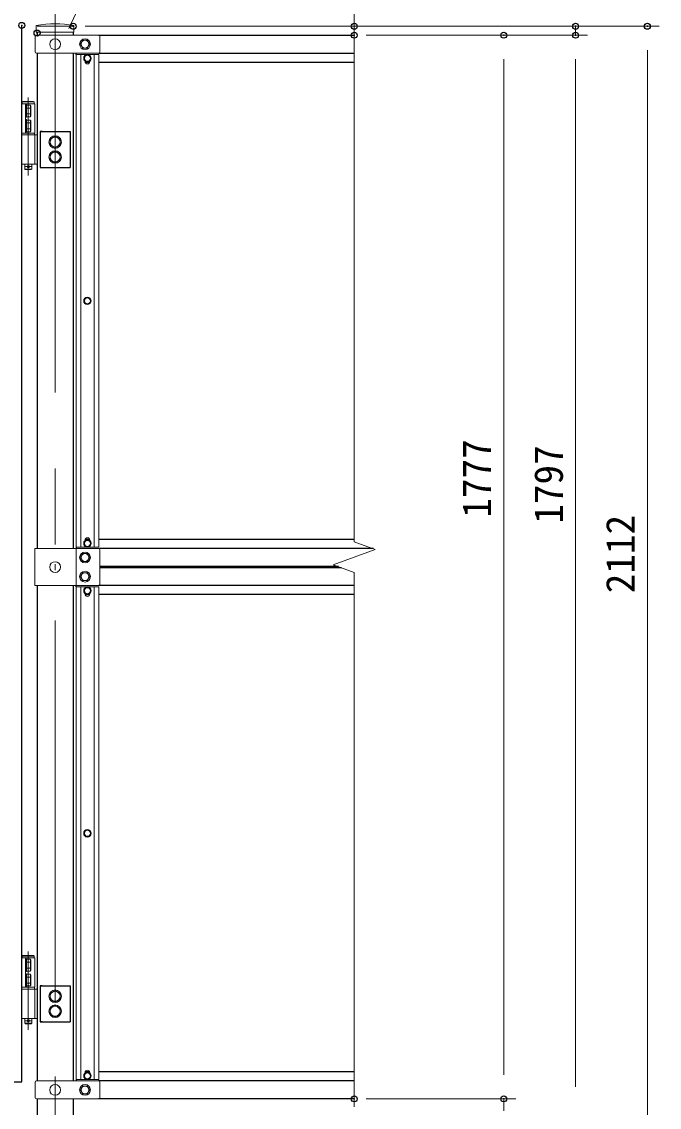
# Model space of a CAD drawing. Units: millimetres, scale not verified. Extents: x -4212 to 4211, y -3066 to 3070.
# Drawn here: x 45 to 1111, y -889 to 925 of the extents above; entities that cross this region are included whole.
import ezdxf
from ezdxf.enums import TextEntityAlignment as Align

# ---------------------------------------------------------------- set-up
doc = ezdxf.new("R2010")
doc.units = ezdxf.units.MM
doc.header["$LTSCALE"] = 20
doc.header["$PDMODE"] = 32
doc.header["$PDSIZE"] = 10
doc.linetypes.add('USER1', pattern=[50.8, 31.75, -6.35, 6.35, -6.35])
for name, color, linetype, lineweight in [('0-0_D-STR1', 1, 'Continuous', 25), ('0-1_D-STR3', 3, 'Continuous', 13), ('0-2_D-BMK', 2, 'USER1', 13), ('0-3_丁番', 3, 'Continuous', 25), ('0-8_D-STR-DIM', 7, 'Continuous', 13)]:
    doc.layers.add(name, color=color, linetype=linetype, lineweight=lineweight)
doc.layers.add('0-C_Defpoints', color=8, linetype='Continuous')
doc.styles.add('ＭＳ ゴシック', font='')
doc.styles.get('ＭＳ ゴシック').set_extended_font_data('MS Gothic')

msp = doc.modelspace()

# ---------------------------------------------------------------- linework, layer by layer
at = {"layer": '0-0_D-STR1'}
for p, q in [((45.38, -846.05), (45.38, 918.95)), ((70.88, 907.65), (70.88, 902.44)), ((131.38, 907.65), (131.38, 902.44)), ((173.78, 902.44), (601.13, 902.44)), ((70.88, 872.44), (70.88, 44.94)), ((131.38, 872.44), (131.38, 44.94)), ((136.13, 870.19), (136.13, 872.44)), ((174.13, 872.44), (601.13, 872.44)), ((151.26, 857.44), (159, 857.44)), ((174.13, 857.44), (601.13, 857.44)), ((159, 59.94), (151.26, 59.94)), ((601.13, 59.94), (174.13, 59.94)), ((136.13, 47.19), (136.13, 44.94)), ((633.14, 44.94), (175.45, 44.94)), ((574.61, 14.94), (176.13, 14.94)), ((580.11, 12.94), (176.13, 12.94)), ((70.88, -17.06), (70.88, -844.56)), ((131.38, -17.06), (131.38, -844.56)), ((136.13, -19.31), (136.13, -17.06)), ((601.13, -17.06), (174.13, -17.06)), ((151.26, -32.06), (159, -32.06)), ((601.13, -32.06), (174.13, -32.06)), ((159, -829.56), (151.26, -829.56)), ((601.13, -829.56), (174.13, -829.56)), ((136.13, -842.31), (136.13, -844.56)), ((601.13, -844.56), (173.78, -844.56)), ((70.88, -874.56), (70.88, -1194.56)), ((131.38, -874.56), (131.38, -1194.56)), ((601.13, -874.56), (173.78, -874.56))]:
    msp.add_line(p, q, dxfattribs=at)
msp.add_lwpolyline([(19.38, -836.05), (19.38, -846.05), (45.38, -846.05)], dxfattribs=at)
at = {"layer": '0-1_D-STR3'}
for p, q in [((69.68, 907.65), (69.68, 918.52)), ((132.58, 907.65), (69.68, 907.65)), ((131.38, 917.44), (70.88, 917.44)), ((132.58, 907.65), (132.58, 918.52)), ((67.8, 900.44), (67.8, 874.44)), ((174.13, 902.44), (69.8, 902.44)), ((176.13, 900.44), (176.13, 874.44)), ((174.13, 872.44), (69.8, 872.44)), ((136.13, 870.19), (174.13, 870.19)), ((136.13, 870.19), (136.13, 47.19)), ((144.13, 870.19), (144.13, 47.19)), ((151.13, 859.14), (151.13, 858.44)), ((159.13, 858.44), (159.13, 859.14)), ((166.13, 870.19), (166.13, 47.19)), ((174.13, 870.19), (174.13, 47.19)), ((45.38, 738.95), (45.38, 787.95)), ((67.08, 787.95), (45.38, 787.95)), ((47.23, 791.95), (46.23, 790.95)), ((66.23, 790.95), (46.23, 790.95)), ((46.23, 787.95), (46.23, 790.95)), ((65.23, 791.95), (47.23, 791.95)), ((59.48, 785.76), (53.38, 785.76)), ((59.48, 780.85), (53.38, 780.85)), ((65.23, 791.95), (66.23, 790.95)), ((66.23, 787.95), (66.23, 790.95)), ((67.08, 787.95), (67.08, 738.95)), ((53.38, 765.45), (51.38, 765.45)), ((59.48, 771.04), (53.38, 771.04)), ((59.48, 766.13), (53.38, 766.13)), ((60.38, 767.7), (59.48, 766.13)), ((59.48, 760.76), (53.38, 760.76)), ((59.48, 755.85), (53.38, 755.85)), ((59.48, 746.04), (53.38, 746.04)), ((45.38, 738.95), (67.08, 738.95)), ((45.38, 735.95), (67.08, 735.95)), ((45.38, 686.95), (45.38, 735.95)), ((45.73, 735.95), (45.73, 738.95)), ((45.73, 738.95), (66.73, 738.95)), ((66.73, 735.95), (45.73, 735.95)), ((53.38, 740.45), (51.38, 740.45)), ((59.48, 741.13), (53.38, 741.13)), ((60.38, 742.7), (59.48, 741.13)), ((66.73, 735.95), (66.73, 738.95)), ((67.08, 735.95), (67.08, 686.95)), ((67.08, 735.95), (70.88, 735.95)), ((67.08, 686.95), (45.38, 686.95)), ((50.23, 686.95), (50.23, 678.95)), ((50.23, 678.95), (62.23, 678.95)), ((50.23, 678.95), (51.23, 677.95)), ((51.23, 677.95), (61.23, 677.95)), ((61.23, 677.95), (62.23, 678.95)), ((62.23, 686.95), (62.23, 678.95)), ((151.13, 58.24), (151.13, 58.94)), ((159.13, 58.94), (159.13, 58.24)), ((67.18, 44.94), (174.13, 44.94)), ((67.18, -17.06), (67.18, 44.94)), ((136.13, 47.19), (174.13, 47.19)), ((136.13, -17.06), (136.13, 44.94)), ((176.13, 42.94), (176.13, -15.06)), ((67.18, -17.06), (174.13, -17.06)), ((136.13, -19.31), (174.13, -19.31)), ((136.13, -19.31), (136.13, -842.31)), ((144.13, -19.31), (144.13, -842.31)), ((151.13, -30.36), (151.13, -31.06)), ((159.13, -31.06), (159.13, -30.36)), ((166.13, -19.31), (166.13, -842.31)), ((174.13, -19.31), (174.13, -842.31)), ((45.38, -688.06), (45.38, -639.06)), ((67.08, -639.06), (45.38, -639.06)), ((47.23, -635.06), (46.23, -636.06)), ((66.23, -636.06), (46.23, -636.06)), ((46.23, -639.06), (46.23, -636.06)), ((65.23, -635.06), (47.23, -635.06)), ((59.48, -641.25), (53.38, -641.25)), ((59.48, -646.15), (53.38, -646.15)), ((65.23, -635.06), (66.23, -636.06)), ((66.23, -639.06), (66.23, -636.06)), ((67.08, -639.06), (67.08, -688.06)), ((53.38, -661.56), (51.38, -661.56)), ((59.48, -655.97), (53.38, -655.97)), ((59.48, -660.88), (53.38, -660.88)), ((59.48, -666.25), (53.38, -666.25)), ((60.38, -659.31), (59.48, -660.88)), ((45.38, -688.06), (67.08, -688.06)), ((45.73, -691.06), (45.73, -688.06)), ((45.73, -688.06), (66.73, -688.06)), ((53.38, -686.56), (51.38, -686.56)), ((59.48, -671.15), (53.38, -671.15)), ((59.48, -680.97), (53.38, -680.97)), ((59.48, -685.88), (53.38, -685.88)), ((60.38, -684.31), (59.48, -685.88)), ((66.73, -691.06), (66.73, -688.06)), ((45.38, -691.06), (67.08, -691.06)), ((45.38, -740.06), (45.38, -691.06)), ((66.73, -691.06), (45.73, -691.06)), ((67.08, -691.06), (67.08, -740.06)), ((67.08, -691.06), (70.88, -691.06)), ((67.08, -740.06), (45.38, -740.06)), ((50.23, -740.06), (50.23, -748.06)), ((62.23, -740.06), (62.23, -748.06)), ((50.23, -748.06), (62.23, -748.06)), ((50.23, -748.06), (51.23, -749.06)), ((51.23, -749.06), (61.23, -749.06)), ((61.23, -749.06), (62.23, -748.06)), ((151.13, -831.26), (151.13, -830.56)), ((159.13, -830.56), (159.13, -831.26)), ((67.8, -846.56), (67.8, -872.56)), ((174.13, -844.56), (69.8, -844.56)), ((136.13, -842.31), (174.13, -842.31)), ((176.13, -846.56), (176.13, -872.56)), ((174.13, -874.56), (69.8, -874.56))]:
    msp.add_line(p, q, dxfattribs=at)
for points in [[(158.63, 887.44), (154.89, 893.94), (147.37, 893.94), (143.63, 887.44), (147.37, 880.94), (154.89, 880.94)], [(149.36, 863.94), (152.24, 868.94), (158.02, 868.94), (160.9, 863.94), (158.02, 858.94), (152.24, 858.94)], [(45.38, 787.95), (51.38, 787.95), (51.38, 738.95), (45.38, 738.95)], [(92.63, 728.85), (92.63, 719.04), (101.13, 714.13), (109.63, 719.04), (109.63, 728.85), (101.13, 733.76)], [(92.63, 703.85), (92.63, 694.04), (101.13, 689.13), (109.63, 694.04), (109.63, 703.85), (101.13, 708.76)], [(149.36, 458.69), (152.24, 463.69), (158.02, 463.69), (160.9, 458.69), (158.02, 453.69), (152.24, 453.69)], [(149.36, 53.44), (152.24, 58.44), (158.02, 58.44), (160.9, 53.44), (158.02, 48.44), (152.24, 48.44)], [(158.63, 29.94), (154.89, 36.44), (147.37, 36.44), (143.63, 29.94), (147.37, 23.44), (154.89, 23.44)], [(158.63, -2.06), (154.89, 4.44), (147.37, 4.44), (143.63, -2.06), (147.37, -8.56), (154.89, -8.56)], [(149.36, -25.56), (152.24, -20.56), (158.02, -20.56), (160.9, -25.56), (158.02, -30.56), (152.24, -30.56)], [(149.36, -430.81), (152.24, -425.81), (158.02, -425.81), (160.9, -430.81), (158.02, -435.81), (152.24, -435.81)], [(45.38, -639.06), (51.38, -639.06), (51.38, -688.06), (45.38, -688.06)], [(92.63, -698.15), (92.63, -707.97), (101.13, -712.88), (109.63, -707.97), (109.63, -698.15), (101.13, -693.25)], [(92.63, -723.15), (92.63, -732.97), (101.13, -737.88), (109.63, -732.97), (109.63, -723.15), (101.13, -718.25)], [(149.36, -836.06), (152.24, -831.06), (158.02, -831.06), (160.9, -836.06), (158.02, -841.06), (152.24, -841.06)], [(158.63, -859.56), (154.89, -853.06), (147.37, -853.06), (143.63, -859.56), (147.37, -866.06), (154.89, -866.06)]]:
    msp.add_lwpolyline(points, close=True, dxfattribs=at)
for points in [[(53.38, 765.45), (53.38, 786.45), (51.38, 786.45)], [(60.38, 767.7), (60.38, 784.2), (59.48, 785.76)], [(53.38, 740.45), (53.38, 761.45), (51.38, 761.45)], [(60.38, 742.7), (60.38, 759.2), (59.48, 760.76)], [(70.88, 686.95), (67.08, 686.95), (67.08, 735.95)], [(53.38, -661.56), (53.38, -640.56), (51.38, -640.56)], [(60.38, -659.31), (60.38, -642.81), (59.48, -641.25)], [(53.38, -686.56), (53.38, -665.56), (51.38, -665.56)], [(60.38, -684.31), (60.38, -667.81), (59.48, -666.25)], [(70.88, -740.06), (67.08, -740.06), (67.08, -691.06)]]:
    msp.add_lwpolyline(points, dxfattribs=at)
for centre, radius in [((101.13, 887.44), 9), ((151.13, 887.44), 9), ((151.13, 887.44), 6.5), ((155.13, 863.94), 6.25), ((155.13, 863.94), 5), ((101.13, 723.95), 10.5), ((101.13, 723.95), 8.25), ((101.13, 698.95), 10.5), ((101.13, 698.95), 8.25), ((56.23, 682.95), 2), ((155.13, 458.69), 6.25), ((155.13, 458.69), 5), ((155.13, 53.44), 6.25), ((155.13, 53.44), 5), ((151.13, 29.94), 9), ((151.13, 29.94), 6.5), ((101.13, 13.94), 9), ((151.13, -2.06), 9), ((151.13, -2.06), 6.5), ((155.13, -25.56), 6.25), ((155.13, -25.56), 5), ((155.13, -430.81), 6.25), ((155.13, -430.81), 5), ((101.13, -703.06), 10.5), ((101.13, -703.06), 8.25), ((101.13, -728.06), 10.5), ((101.13, -728.06), 8.25), ((56.23, -744.06), 2), ((155.13, -836.06), 6.25), ((155.13, -836.06), 5), ((101.13, -859.56), 9), ((151.13, -859.56), 9), ((151.13, -859.56), 6.5)]:
    msp.add_circle(centre, radius, dxfattribs=at)
for centre, radius, start, end in [((101.13, 761.65), 160, 78.66399, 101.33601), ((69.8, 900.44), 2, 90, 180), ((174.13, 900.44), 2, 0, 90), ((69.8, 874.44), 2, 180, 270), ((174.13, 874.44), 2, 270, 0), ((155.13, 858.44), 4, 180, 0), ((43.99, 775.95), 16.24, 342.41205, 17.58795), ((55.89, 783.31), 4.34, 325.61575, 34.38425), ((55.89, 768.59), 4.34, 325.61575, 34.38425), ((43.99, 750.95), 16.24, 342.41205, 17.58795), ((55.89, 758.31), 4.34, 325.61575, 34.38425), ((55.89, 743.59), 4.34, 325.61575, 34.38425), ((155.13, 58.94), 4, 0, 180), ((174.13, 42.94), 2, 0, 90), ((174.13, -15.06), 2, 270, 0), ((155.13, -31.06), 4, 180, 0), ((43.99, -651.06), 16.24, 342.41205, 17.58795), ((55.89, -643.7), 4.34, 325.61575, 34.38425), ((55.89, -658.42), 4.34, 325.61575, 34.38425), ((55.89, -668.7), 4.34, 325.61575, 34.38425), ((43.99, -676.06), 16.24, 342.41205, 17.58795), ((55.89, -683.42), 4.34, 325.61575, 34.38425), ((155.13, -830.56), 4, 0, 180), ((69.8, -846.56), 2, 90, 180), ((174.13, -846.56), 2, 0, 90), ((69.8, -872.56), 2, 180, 270), ((174.13, -872.56), 2, 270, 0)]:
    msp.add_arc(centre, radius, start, end, dxfattribs=at)
at = {"layer": '0-2_D-BMK'}
for p, q in [((101.13, 940.68), (101.13, -1216.25)), ((56.23, 798.48), (56.23, 668)), ((61.23, 682.95), (51.23, 682.95)), ((101.13, 8.97), (101.13, 18.9)), ((56.23, -628.53), (56.23, -759)), ((61.23, -744.06), (51.23, -744.06))]:
    msp.add_line(p, q, dxfattribs=at)
at = {"layer": '0-3_丁番'}
for p, q in [((76.13, 741.45), (122.93, 741.45)), ((76.13, 741.45), (76.13, 681.45)), ((79.33, 741.45), (76.13, 741.45)), ((122.93, 741.45), (126.13, 741.45)), ((126.13, 741.45), (126.13, 681.45)), ((76.13, 681.45), (122.93, 681.45)), ((122.93, 681.45), (126.13, 681.45)), ((76.13, -685.56), (76.13, -745.56)), ((76.13, -685.56), (122.93, -685.56)), ((76.13, -685.56), (76.13, -745.56)), ((79.33, -685.56), (76.13, -685.56)), ((122.93, -685.56), (126.13, -685.56)), ((126.13, -685.56), (126.13, -745.56)), ((76.13, -745.56), (122.93, -745.56)), ((79.33, -745.56), (76.13, -745.56)), ((122.93, -745.56), (126.13, -745.56))]:
    msp.add_line(p, q, dxfattribs=at)
at = {"layer": '0-8_D-STR-DIM'}
for p, q in [((601.13, 56.09), (601.13, 968.44)), ((151.38, 917.44), (1111.13, 917.44)), ((621.13, 917.44), (991.13, 917.44)), ((971.13, 902.44), (971.13, 917.44)), ((621.13, 902.44), (991.13, 902.44)), ((621.13, 902.44), (871.13, 902.44)), ((621.13, 902.44), (991.13, 902.44)), ((1091.13, -1154.56), (1091.13, 877.44)), ((851.13, -834.56), (851.13, 862.44)), ((971.13, -854.56), (971.13, 862.44)), ((971.13, 862.44), (971.13, 822.44)), ((636.37, 43.26), (601.13, 56.09)), ((565.89, 17.61), (636.37, 43.26)), ((601.13, 4.79), (565.89, 17.61)), ((601.13, -887.56), (601.13, 4.79)), ((851.13, -834.56), (851.13, -794.56)), ((621.13, -874.56), (871.13, -874.56)), ((621.13, -874.56), (871.13, -874.56)), ((851.13, -894.56), (851.13, -874.56))]:
    msp.add_line(p, q, dxfattribs=at)
msp.add_lwpolyline([(724.49, 1058.22), (191.33, 1058.22), (124.18, 913.95)], dxfattribs=at)
at = {"layer": '0-C_Defpoints'}
for p in [(45.38, 918.95), (70.88, 906.12), (131.38, 917.44), (601.13, 917.44), (601.13, 902.44), (851.13, 902.44), (971.13, 917.44), (971.13, 902.44), (1091.13, 917.44), (601.13, -874.56), (851.13, -874.56)]:
    msp.add_point(p, dxfattribs=at)

# ---------------------------------------------------------------- texts
at = {"layer": '0-8_D-STR-DIM', "style": 'ＭＳ ゴシック'}
for s, p in [('1777', (844.38, 96.44)), ('1797', (964.38, 86.44)), ('2112', (1084.38, -29.79))]:
    msp.add_text(s, height=48.09, rotation=90, dxfattribs=at).set_placement(p, align=Align.BOTTOM_LEFT)

doc.saveas('drawing.dxf')
